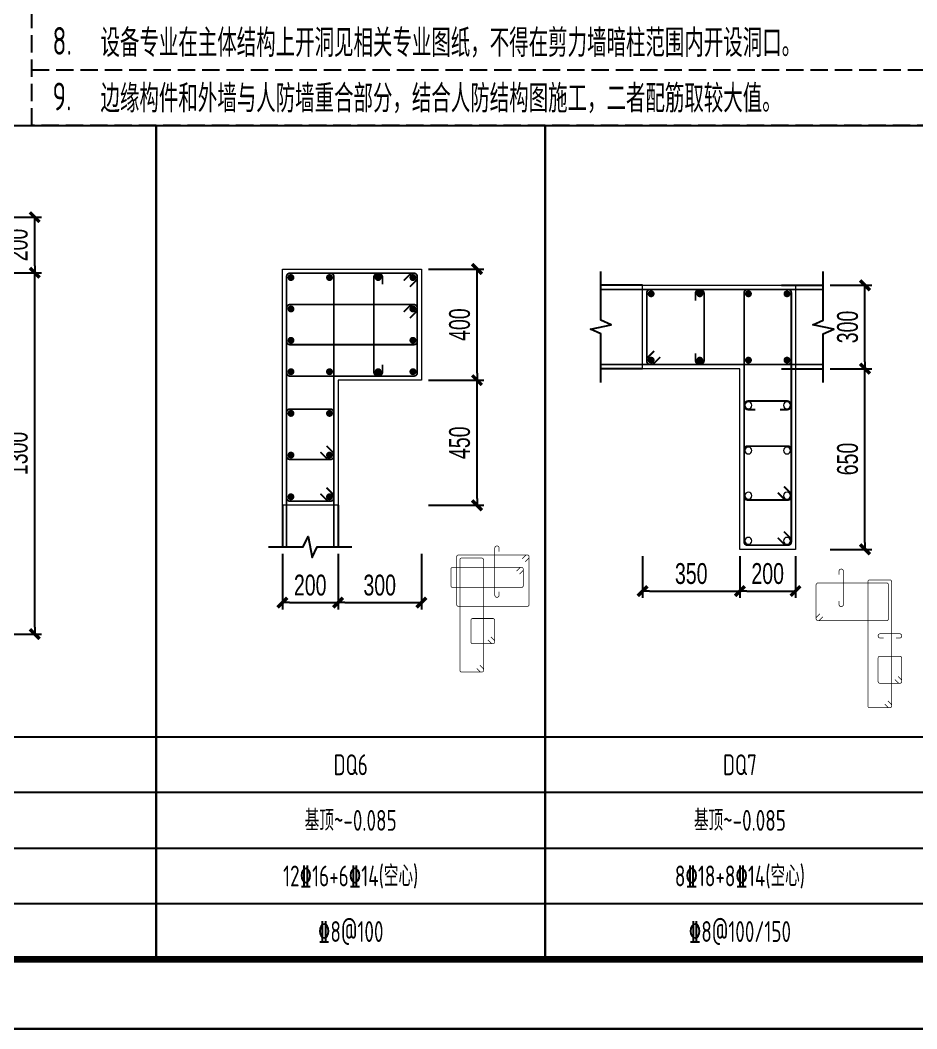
# Model space of a CAD drawing. Extents: x 393367 to 3005760, y 4998 to 826018.
# Drawn here: x 2402838 to 2415739, y 527962 to 542477 of the extents above; entities that cross this region are included whole.
import ezdxf
from ezdxf.enums import TextEntityAlignment as Align

# ---------------------------------------------------------------- set-up
doc = ezdxf.new("R2010")
doc.units = 0
doc.header["$LTSCALE"] = 1000
doc.linetypes.add('DASH', pattern=[0.35, 0.25, -0.1])
doc.layers.get('0').update_dxf_attribs({"linetype": 'CONTINUOUS'})
doc.layers.get('Defpoints').update_dxf_attribs({"linetype": 'CONTINUOUS'})
for name, color, linetype in [('-TK', 7, 'CONTINUOUS'), ('link-墙筋', 6, 'CONTINUOUS'), ('outline-pdx', 7, 'CONTINUOUS'), ('S-文字', 7, 'CONTINUOUS'), ('S-表格线', 54, 'CONTINUOUS'), ('TAB', 7, 'CONTINUOUS'), ('z-计算配筋', 7, 'CONTINUOUS'), ('z-详图标注', 3, 'CONTINUOUS')]:
    doc.layers.add(name, color=color, linetype=linetype)
for name, color, linetype, lineweight in [('link', 6, 'CONTINUOUS', 18), ('outline', 7, 'CONTINUOUS', 18), ('REIN', 1, 'CONTINUOUS', 18)]:
    doc.layers.add(name, color=color, linetype=linetype, lineweight=lineweight)
doc.layers.add('yichutu', color=7, linetype='CONTINUOUS', true_color=0xffffff, plot=False)
doc.styles.add('BW_Dim', font='Bweng.shx', dxfattribs={"width": 0.7, "bigfont": 'hztxt.shx'})
doc.styles.add('TSSD_Rein', font='Tssdeng.shx', dxfattribs={"width": 0.7, "bigfont": 'hztxt.shx'})
doc.dimstyles.new('Cyz_25_100', dxfattribs={"dimtxt": 300, "dimasz": 100, "dimexe": 100, "dimexo": 100, "dimgap": 100, "dimtad": 1, "dimdec": 0, "dimlfac": 0.25, "dimzin": 0, "dimdsep": 46, "dimtxsty": 'BW_Dim', "dimblk": '_bwk', "dimcen": 0, "dimclrt": 7, "dimadec": 0, "dimazin": 0, "dimtfac": 1, "dimtdec": 0, "dimtix": 1, "dimtmove": 2, "dimatfit": 0, "dimfxl": 1, "dimtolj": 1, "dimtzin": 0, "dimarcsym": 0})

# ---------------------------------------------------------------- blocks, each defined once
blk = doc.blocks.new('A1')
blk.add_lwpolyline([(0, 59400), (0, 0), (84100, 0), (84100, 59400)], close=True)
at = {"const_width": 100}
blk.add_lwpolyline([(2500, 58400), (2500, 1000), (83100, 1000), (83100, 58400)], close=True, dxfattribs=at)
blk = doc.blocks.new('_bwk')
blk.add_line((-1, 0), (0, 0))
at = {"const_width": 0.5}
blk.add_lwpolyline([(-0.7, -0.7), (0.7, 0.7)], dxfattribs=at)
blk = doc.blocks.new('*D2741')
at = {"layer": 'Defpoints', "color": 0}
for p in [(2402447, 538842), (2403047, 538842), (2402447, 533642)]:
    blk.add_point(p, dxfattribs=at)
at = {"layer": 'z-详图标注', "color": 0, "lineweight": -2}
for p, q in [((2402547, 538842), (2403147, 538842)), ((2403047, 533742), (2403047, 538742)), ((2402547, 533642), (2403147, 533642))]:
    blk.add_line(p, q, dxfattribs=at)
at = {"layer": 'z-详图标注', "color": 0, "lineweight": -2, "xscale": 100, "yscale": 100, "zscale": 100}
for p, rotation in [((2403047, 538842), 90), ((2403047, 533642), 270)]:
    blk.add_blockref('_bwk', p, dxfattribs=dict(at, rotation=rotation))
at = {"layer": 'z-详图标注', "color": 7, "insert": (2402797, 536242), "char_height": 300, "attachment_point": 5, "rotation": 90, "style": 'BW_Dim'}
blk.add_mtext('\\A1;1300', dxfattribs=at)
blk = doc.blocks.new('*D2742')
at = {"layer": 'Defpoints', "color": 0}
for p in [(2402447, 539642), (2403047, 539642), (2402447, 538842)]:
    blk.add_point(p, dxfattribs=at)
at = {"layer": 'z-详图标注', "color": 0, "lineweight": -2}
for p, q in [((2402547, 539642), (2403147, 539642)), ((2403047, 538942), (2403047, 539542)), ((2402547, 538842), (2403147, 538842))]:
    blk.add_line(p, q, dxfattribs=at)
at = {"layer": 'z-详图标注', "color": 0, "lineweight": -2, "xscale": 100, "yscale": 100, "zscale": 100}
for p, rotation in [((2403047, 539642), 90), ((2403047, 538842), 270)]:
    blk.add_blockref('_bwk', p, dxfattribs=dict(at, rotation=rotation))
at = {"layer": 'z-详图标注', "color": 7, "insert": (2402797, 539242), "char_height": 300, "attachment_point": 5, "rotation": 90, "style": 'BW_Dim'}
blk.add_mtext('\\A1;200', dxfattribs=at)
blk = doc.blocks.new('*D3611')
at = {"layer": 'Defpoints', "color": 0}
for p in [(2408611, 537296), (2409411, 537296), (2408611, 535496)]:
    blk.add_point(p, dxfattribs=at)
at = {"layer": 'z-详图标注', "color": 0, "lineweight": -2}
for p, q in [((2408711, 537296), (2409511, 537296)), ((2409411, 535596), (2409411, 537196)), ((2408711, 535496), (2409511, 535496))]:
    blk.add_line(p, q, dxfattribs=at)
at = {"layer": 'z-详图标注', "color": 0, "lineweight": -2, "xscale": 100, "yscale": 100, "zscale": 100}
for p, rotation in [((2409411, 537296), 90), ((2409411, 535496), 270)]:
    blk.add_blockref('_bwk', p, dxfattribs=dict(at, rotation=rotation))
at = {"layer": 'z-详图标注', "color": 7, "insert": (2409161, 536396), "char_height": 300, "attachment_point": 5, "rotation": 90, "style": 'BW_Dim'}
blk.add_mtext('\\A1;450', dxfattribs=at)
blk = doc.blocks.new('*D3612')
at = {"layer": 'Defpoints', "color": 0}
for p in [(2408611, 538896), (2409411, 538896), (2408611, 537296)]:
    blk.add_point(p, dxfattribs=at)
at = {"layer": 'z-详图标注', "color": 0, "lineweight": -2}
for p, q in [((2408711, 538896), (2409511, 538896)), ((2409411, 537396), (2409411, 538796)), ((2408711, 537296), (2409511, 537296))]:
    blk.add_line(p, q, dxfattribs=at)
at = {"layer": 'z-详图标注', "color": 0, "lineweight": -2, "xscale": 100, "yscale": 100, "zscale": 100}
for p, rotation in [((2409411, 538896), 90), ((2409411, 537296), 270)]:
    blk.add_blockref('_bwk', p, dxfattribs=dict(at, rotation=rotation))
at = {"layer": 'z-详图标注', "color": 7, "insert": (2409161, 538096), "char_height": 300, "attachment_point": 5, "rotation": 90, "style": 'BW_Dim'}
blk.add_mtext('\\A1;400', dxfattribs=at)
blk = doc.blocks.new('*D3613')
at = {"layer": 'Defpoints', "color": 0}
for p in [(2406611, 534896), (2407411, 534896), (2407411, 534096)]:
    blk.add_point(p, dxfattribs=at)
at = {"layer": 'z-详图标注', "color": 0, "lineweight": -2}
for p, q in [((2406611, 534796), (2406611, 533996)), ((2407411, 534796), (2407411, 533996)), ((2406711, 534096), (2407311, 534096))]:
    blk.add_line(p, q, dxfattribs=at)
at = {"layer": 'z-详图标注', "color": 0, "lineweight": -2, "xscale": 100, "yscale": 100, "zscale": 100, "rotation": 180}
blk.add_blockref('_bwk', (2406611, 534096), dxfattribs=at)
at = {"layer": 'z-详图标注', "color": 0, "lineweight": -2, "xscale": 100, "yscale": 100, "zscale": 100}
blk.add_blockref('_bwk', (2407411, 534096), dxfattribs=at)
at = {"layer": 'z-详图标注', "color": 7, "insert": (2407011, 534346), "char_height": 300, "attachment_point": 5, "style": 'BW_Dim'}
blk.add_mtext('\\A1;200', dxfattribs=at)
blk = doc.blocks.new('*D3614')
at = {"layer": 'Defpoints', "color": 0}
for p in [(2407411, 534896), (2408611, 534896), (2408611, 534096)]:
    blk.add_point(p, dxfattribs=at)
at = {"layer": 'z-详图标注', "color": 0, "lineweight": -2}
for p, q in [((2407411, 534796), (2407411, 533996)), ((2408611, 534796), (2408611, 533996)), ((2407511, 534096), (2408511, 534096))]:
    blk.add_line(p, q, dxfattribs=at)
at = {"layer": 'z-详图标注', "color": 0, "lineweight": -2, "xscale": 100, "yscale": 100, "zscale": 100, "rotation": 180}
blk.add_blockref('_bwk', (2407411, 534096), dxfattribs=at)
at = {"layer": 'z-详图标注', "color": 0, "lineweight": -2, "xscale": 100, "yscale": 100, "zscale": 100}
blk.add_blockref('_bwk', (2408611, 534096), dxfattribs=at)
at = {"layer": 'z-详图标注', "color": 7, "insert": (2408011, 534346), "char_height": 300, "attachment_point": 5, "style": 'BW_Dim'}
blk.add_mtext('\\A1;300', dxfattribs=at)
blk = doc.blocks.new('*D3615')
at = {"layer": 'Defpoints', "color": 0}
for p in [(2414393, 537462), (2414993, 537462), (2414393, 534862)]:
    blk.add_point(p, dxfattribs=at)
at = {"layer": 'z-详图标注', "color": 0, "lineweight": -2}
for p, q in [((2414493, 537462), (2415093, 537462)), ((2414993, 534962), (2414993, 537362)), ((2414493, 534862), (2415093, 534862))]:
    blk.add_line(p, q, dxfattribs=at)
at = {"layer": 'z-详图标注', "color": 0, "lineweight": -2, "xscale": 100, "yscale": 100, "zscale": 100}
for p, rotation in [((2414993, 537462), 90), ((2414993, 534862), 270)]:
    blk.add_blockref('_bwk', p, dxfattribs=dict(at, rotation=rotation))
at = {"layer": 'z-详图标注', "color": 7, "insert": (2414743, 536162), "char_height": 300, "attachment_point": 5, "rotation": 90, "style": 'BW_Dim'}
blk.add_mtext('\\A1;650', dxfattribs=at)
blk = doc.blocks.new('*D3616')
at = {"layer": 'Defpoints', "color": 0}
for p in [(2414393, 538662), (2414993, 538662), (2414393, 537462)]:
    blk.add_point(p, dxfattribs=at)
at = {"layer": 'z-详图标注', "color": 0, "lineweight": -2}
for p, q in [((2414493, 538662), (2415093, 538662)), ((2414993, 537562), (2414993, 538562)), ((2414493, 537462), (2415093, 537462))]:
    blk.add_line(p, q, dxfattribs=at)
at = {"layer": 'z-详图标注', "color": 0, "lineweight": -2, "xscale": 100, "yscale": 100, "zscale": 100}
for p, rotation in [((2414993, 538662), 90), ((2414993, 537462), 270)]:
    blk.add_blockref('_bwk', p, dxfattribs=dict(at, rotation=rotation))
at = {"layer": 'z-详图标注', "color": 7, "insert": (2414743, 538062), "char_height": 300, "attachment_point": 5, "rotation": 90, "style": 'BW_Dim'}
blk.add_mtext('\\A1;300', dxfattribs=at)
blk = doc.blocks.new('*D3617')
at = {"layer": 'Defpoints', "color": 0}
for p in [(2411793, 534862), (2413193, 534862), (2413193, 534262)]:
    blk.add_point(p, dxfattribs=at)
at = {"layer": 'z-详图标注', "color": 0, "lineweight": -2}
for p, q in [((2411793, 534762), (2411793, 534162)), ((2413193, 534762), (2413193, 534162)), ((2411893, 534262), (2413093, 534262))]:
    blk.add_line(p, q, dxfattribs=at)
at = {"layer": 'z-详图标注', "color": 0, "lineweight": -2, "xscale": 100, "yscale": 100, "zscale": 100, "rotation": 180}
blk.add_blockref('_bwk', (2411793, 534262), dxfattribs=at)
at = {"layer": 'z-详图标注', "color": 0, "lineweight": -2, "xscale": 100, "yscale": 100, "zscale": 100}
blk.add_blockref('_bwk', (2413193, 534262), dxfattribs=at)
at = {"layer": 'z-详图标注', "color": 7, "insert": (2412493, 534512), "char_height": 300, "attachment_point": 5, "style": 'BW_Dim'}
blk.add_mtext('\\A1;350', dxfattribs=at)
blk = doc.blocks.new('*D3618')
at = {"layer": 'Defpoints', "color": 0}
for p in [(2413193, 534862), (2413993, 534862), (2413993, 534262)]:
    blk.add_point(p, dxfattribs=at)
at = {"layer": 'z-详图标注', "color": 0, "lineweight": -2}
for p, q in [((2413193, 534762), (2413193, 534162)), ((2413993, 534762), (2413993, 534162)), ((2413293, 534262), (2413893, 534262))]:
    blk.add_line(p, q, dxfattribs=at)
at = {"layer": 'z-详图标注', "color": 0, "lineweight": -2, "xscale": 100, "yscale": 100, "zscale": 100, "rotation": 180}
blk.add_blockref('_bwk', (2413193, 534262), dxfattribs=at)
at = {"layer": 'z-详图标注', "color": 0, "lineweight": -2, "xscale": 100, "yscale": 100, "zscale": 100}
blk.add_blockref('_bwk', (2413993, 534262), dxfattribs=at)
at = {"layer": 'z-详图标注', "color": 7, "insert": (2413593, 534512), "char_height": 300, "attachment_point": 5, "style": 'BW_Dim'}
blk.add_mtext('\\A1;200', dxfattribs=at)
blk = doc.blocks.new('yct-841-594-84100-59400-100-1000')
at = {"layer": 'yichutu', "color": 7, "true_color": 0xffffff}
blk.add_lwpolyline([(0, 0), (0, 59400), (84100, 59400), (84100, 0)], close=True, dxfattribs=at)

msp = doc.modelspace()

# ---------------------------------------------------------------- linework, layer by layer
at = {"layer": '-TK'}
msp.add_line((2342393.38356, 527962.12225), (2415993.38356, 527962.12225), dxfattribs=at)
at = {"layer": 'link', "color": 1}
for points, const_width in [([(2408445.37759, 538641.5885), (2408537.30147, 538733.51238, 0.1989123674), (2408551.36035, 538767.45351), (2408551.36035, 538787.9596, 0.4142135624), (2408503.36035, 538835.9596), (2406719.36035, 538835.9596, 0.4142135624), (2406671.36035, 538787.9596), (2406671.36035, 537403.9596, 0.4142135624), (2406719.36035, 537355.9596), (2408503.36035, 537355.9596, 0.4142135624), (2408551.36035, 537403.9596), (2408551.36035, 538787.9596, 0.4142135624), (2408503.36035, 538835.9596), (2408482.85425, 538835.9596, 0.1989123674), (2408448.91312, 538821.90073), (2408356.98924, 538729.97685)], 25), ([(2407156.98925, 535661.93997), (2407248.91313, 535570.01609, 0.1989123674), (2407282.85425, 535555.95722), (2407303.36035, 535555.95722, 0.4142135624), (2407351.36035, 535603.95722), (2407351.36035, 538787.9596, 0.4142135624), (2407303.36035, 538835.9596), (2406719.36035, 538835.9596, 0.4142135624), (2406671.36035, 538787.9596), (2406671.36035, 535603.95722, 0.4142135624), (2406719.36035, 535555.95722), (2407303.36035, 535555.95722, 0.4142135624), (2407351.36035, 535603.95722), (2407351.36035, 535624.46331, 0.1989123674), (2407337.30148, 535658.40444), (2407245.37759, 535750.32832)], 25), ([(2411959.36631, 537716.49455), (2411867.44243, 537624.57066, 0.1989123674), (2411853.38356, 537590.62954), (2411853.38356, 537570.12344, 0.4142135624), (2411901.38356, 537522.12344), (2413885.38355, 537522.12344, 0.4142135624), (2413933.38355, 537570.12344), (2413933.38355, 538554.12344, 0.4142135624), (2413885.38355, 538602.12344), (2411901.38356, 538602.12344, 0.4142135624), (2411853.38356, 538554.12344), (2411853.38356, 537570.12344, 0.4142135624), (2411901.38356, 537522.12344), (2411921.88965, 537522.12344, 0.1989123674), (2411955.83078, 537536.18232), (2412047.75466, 537628.1062)], 25), ([(2413739.01245, 535028.10381), (2413830.93633, 534936.17993, 0.1989123674), (2413864.87746, 534922.12105), (2413885.38355, 534922.12105, 0.4142135624), (2413933.38355, 534970.12105), (2413933.38355, 538554.12344, 0.4142135624), (2413885.38355, 538602.12344), (2413301.38355, 538602.12344, 0.4142135624), (2413253.38355, 538554.12344), (2413253.38355, 534970.12105, 0.4142135624), (2413301.38355, 534922.12105), (2413885.38355, 534922.12105, 0.4142135624), (2413933.38355, 534970.12105), (2413933.38355, 534990.62715, 0.1989123674), (2413919.32468, 535024.56828), (2413827.4008, 535116.49216)], 25), ([(2410106.74179, 534684.18554), (2410152.70373, 534730.14748, 0.1989123674), (2410159.73317, 534747.11804), (2410159.73317, 534757.37109, 0.4142135624), (2410135.73317, 534781.37109), (2409143.73317, 534781.37109, 0.4142135624), (2409119.73317, 534757.37109), (2409119.73317, 534065.37109, 0.4142135624), (2409143.73317, 534041.37109), (2410135.73317, 534041.37109, 0.4142135624), (2410159.73317, 534065.37109), (2410159.73317, 534757.37109, 0.4142135624), (2410135.73317, 534781.37109), (2410125.48012, 534781.37109, 0.1989123674), (2410108.50956, 534774.34165), (2410062.54762, 534728.37971)], 10), ([(2409407.54762, 533149.36127), (2409453.50956, 533103.39933, 0.1989123674), (2409470.48012, 533096.36989), (2409480.73317, 533096.36989, 0.4142135624), (2409504.73317, 533120.36989), (2409504.73317, 534712.37109, 0.4142135624), (2409480.73317, 534736.37109), (2409188.73317, 534736.37109, 0.4142135624), (2409164.73317, 534712.37109), (2409164.73317, 533120.36989, 0.4142135624), (2409188.73317, 533096.36989), (2409480.73317, 533096.36989, 0.4142135624), (2409504.73317, 533120.36989), (2409504.73317, 533130.62294, 0.1989123674), (2409497.70373, 533147.5935), (2409451.74179, 533193.55545)], 10), ([(2414343.1708, 533934.57678), (2414297.20886, 533888.61484, 0.1989123674), (2414290.17942, 533871.64428), (2414290.17942, 533861.39123, 0.4142135624), (2414314.17942, 533837.39123), (2415306.17942, 533837.39123, 0.4142135624), (2415330.17942, 533861.39123), (2415330.17942, 534353.39123, 0.4142135624), (2415306.17942, 534377.39123), (2414314.17942, 534377.39123, 0.4142135624), (2414290.17942, 534353.39123), (2414290.17942, 533861.39123, 0.4142135624), (2414314.17942, 533837.39123), (2414324.43247, 533837.39123, 0.1989123674), (2414341.40304, 533844.42066), (2414387.36498, 533890.38261)], 10), ([(2415277.99387, 532635.38141), (2415323.95581, 532589.41947, 0.1989123674), (2415340.92637, 532582.39003), (2415351.17942, 532582.39003, 0.4142135624), (2415375.17942, 532606.39003), (2415375.17942, 534398.39123, 0.4142135624), (2415351.17942, 534422.39123), (2415059.17942, 534422.39123, 0.4142135624), (2415035.17942, 534398.39123), (2415035.17942, 532606.39003, 0.4142135624), (2415059.17942, 532582.39003), (2415351.17942, 532582.39003, 0.4142135624), (2415375.17942, 532606.39003), (2415375.17942, 532616.64308, 0.1989123674), (2415368.14999, 532633.61364), (2415322.18804, 532679.57559)], 10)]:
    msp.add_lwpolyline(points, format="xyb", dxfattribs=dict(at, const_width=const_width))
at = {"layer": 'link'}
for points, const_width in [([(2408051.36035, 537518.4596), (2408051.36035, 537418.4596, -1), (2407926.36035, 537418.4596), (2407926.36035, 538773.4596, -1), (2408051.36035, 538773.4596), (2408051.36035, 538673.4596)], 25), ([(2412553.38356, 538439.62344), (2412553.38356, 538539.62344, -1), (2412678.38356, 538539.62344), (2412678.38356, 537584.62344, -1), (2412553.38356, 537584.62344), (2412553.38356, 537684.62344)], 25), ([(2408445.37759, 538189.92183), (2408537.30147, 538281.84572, 0.1989123674), (2408551.36035, 538315.78684), (2408551.36035, 538336.29294, 0.4142135624), (2408503.36035, 538384.29294), (2406719.36035, 538384.29294, 0.4142135624), (2406671.36035, 538336.29294), (2406671.36035, 537855.62627, 0.4142135624), (2406719.36035, 537807.62627), (2408503.36035, 537807.62627, 0.4142135624), (2408551.36035, 537855.62627), (2408551.36035, 538336.29294, 0.4142135624), (2408503.36035, 538384.29294), (2408482.85425, 538384.29294, 0.1989123674), (2408448.91312, 538370.23406), (2408356.98924, 538278.31018)], 25), ([(2413415.88355, 536872.12285), (2413315.88355, 536872.12285, -1), (2413315.88355, 536997.12285), (2413870.88355, 536997.12285, -1), (2413870.88355, 536872.12285), (2413770.88355, 536872.12285)], 25), ([(2407245.37759, 536350.32912), (2407337.30148, 536258.40523, -0.1989123674), (2407351.36035, 536224.46411), (2407351.36035, 536203.95801, -0.4142135624), (2407303.36035, 536155.95801), (2406719.36035, 536155.95801, -0.4142135624), (2406671.36035, 536203.95801), (2406671.36035, 536832.95881, -0.4142135624), (2406719.36035, 536880.95881), (2407303.36035, 536880.95881, -0.4142135624), (2407351.36035, 536832.95881), (2407351.36035, 536203.95801, -0.4142135624), (2407303.36035, 536155.95801), (2407282.85425, 536155.95801, -0.1989123674), (2407248.91313, 536170.01689), (2407156.98925, 536261.94077)], 25), ([(2413827.4008, 535766.49276), (2413919.32468, 535674.56887, -0.1989123674), (2413933.38355, 535640.62775), (2413933.38355, 535620.12165, -0.4142135624), (2413885.38355, 535572.12165), (2413301.38355, 535572.12165, -0.4142135624), (2413253.38355, 535620.12165), (2413253.38355, 536299.12225, -0.4142135624), (2413301.38355, 536347.12225), (2413885.38355, 536347.12225, -0.4142135624), (2413933.38355, 536299.12225), (2413933.38355, 535620.12165, -0.4142135624), (2413885.38355, 535572.12165), (2413864.87746, 535572.12165, -0.1989123674), (2413830.93633, 535586.18053), (2413739.01245, 535678.10441)], 25), ([(2409729.39993, 534252.85759), (2409729.39993, 534202.85759, -1), (2409666.89993, 534202.85759), (2409666.89993, 534880.35759, -1), (2409729.39993, 534880.35759), (2409729.39993, 534830.35759)], 10), ([(2410022.80638, 534505.17717), (2410068.76832, 534551.13911, 0.1989123674), (2410075.79776, 534568.10967), (2410075.79776, 534578.36272, 0.4142135624), (2410051.79776, 534602.36272), (2409059.79776, 534602.36272, 0.4142135624), (2409035.79776, 534578.36272), (2409035.79776, 534338.02939, 0.4142135624), (2409059.79776, 534314.02939), (2410051.79776, 534314.02939, 0.4142135624), (2410075.79776, 534338.02939), (2410075.79776, 534578.36272, 0.4142135624), (2410051.79776, 534602.36272), (2410041.54471, 534602.36272, 0.1989123674), (2410024.57415, 534595.33328), (2409978.61221, 534549.37134)], 10), ([(2414619.96991, 534496.96287), (2414619.96991, 534546.96287, -1), (2414682.46991, 534546.96287), (2414682.46991, 534069.46287, -1), (2414619.96991, 534069.46287), (2414619.96991, 534119.46287)], 10), ([(2409611.31326, 533601.75643), (2409657.2752, 533555.79449, -0.1989123674), (2409664.30464, 533538.82393), (2409664.30464, 533528.57088, -0.4142135624), (2409640.30464, 533504.57088), (2409348.30464, 533504.57088, -0.4142135624), (2409324.30464, 533528.57088), (2409324.30464, 533843.07128, -0.4142135624), (2409348.30464, 533867.07128), (2409640.30464, 533867.07128, -0.4142135624), (2409664.30464, 533843.07128), (2409664.30464, 533528.57088, -0.4142135624), (2409640.30464, 533504.57088), (2409630.05159, 533504.57088, -0.1989123674), (2409613.08103, 533511.60032), (2409567.11909, 533557.56226)], 10), ([(2415263.39407, 533585.32138), (2415213.39407, 533585.32138, -1), (2415213.39407, 533647.82138), (2415490.89407, 533647.82138, -1), (2415490.89407, 533585.32138), (2415440.89407, 533585.32138)], 10), ([(2415469.15269, 533032.50633), (2415515.11463, 532986.54439, -0.1989123674), (2415522.14407, 532969.57383), (2415522.14407, 532959.32078, -0.4142135624), (2415498.14407, 532935.32078), (2415206.14407, 532935.32078, -0.4142135624), (2415182.14407, 532959.32078), (2415182.14407, 533298.82108, -0.4142135624), (2415206.14407, 533322.82108), (2415498.14407, 533322.82108, -0.4142135624), (2415522.14407, 533298.82108), (2415522.14407, 532959.32078, -0.4142135624), (2415498.14407, 532935.32078), (2415487.89102, 532935.32078, -0.1989123674), (2415470.92046, 532942.35022), (2415424.95852, 532988.31216)], 10)]:
    msp.add_lwpolyline(points, format="xyb", dxfattribs=dict(at, const_width=const_width))
at = {"layer": 'link-墙筋', "const_width": 25}
for points in [[(2411958.38356, 538602.12344), (2411193.38356, 538602.12344)], [(2413627.99686, 538602.12344), (2414392.99686, 538602.12344)], [(2411958.38356, 537522.12344), (2411193.38356, 537522.12344)], [(2413627.99686, 537522.12344), (2414392.99686, 537522.12344)], [(2406671.36035, 535660.95722), (2406671.36035, 534895.95722)], [(2407351.36035, 535660.95722), (2407351.36035, 534895.95722)]]:
    msp.add_lwpolyline(points, dxfattribs=at)
at = {"layer": 'outline'}
for points in [[(2406611.36035, 538895.9596), (2408611.36035, 538895.9596), (2408611.36035, 537295.9596), (2407411.36035, 537295.9596), (2407411.36035, 535495.95722), (2406611.36035, 535495.95722), (2406611.36035, 538895.9596)], [(2413193.38355, 537462.12344), (2411793.38356, 537462.12344), (2411793.38356, 538662.12344), (2413993.38355, 538662.12344), (2413993.38355, 534862.12105), (2413193.38355, 534862.12105)]]:
    msp.add_lwpolyline(points, close=True, dxfattribs=at)
at = {"layer": 'outline-pdx'}
for points in [[(2411193.38356, 537262.12344), (2411193.38356, 537962.12344), (2411043.38356, 538032.12344), (2411343.38356, 538092.12344), (2411193.38356, 538162.12344), (2411193.38356, 538862.12344)], [(2414392.99686, 537262.12344), (2414392.99686, 537962.12344), (2414542.99686, 538032.12344), (2414242.99686, 538092.12344), (2414392.99686, 538162.12344), (2414392.99686, 538862.12344)], [(2411793.38356, 538662.12344), (2411193.38356, 538662.12344)], [(2413792.99686, 538662.12344), (2414392.99686, 538662.12344)], [(2411793.38356, 537462.12344), (2411193.38356, 537462.12344)], [(2413792.99686, 537462.12344), (2414392.99686, 537462.12344)], [(2406611.36035, 535495.95722), (2406611.36035, 534895.95722)], [(2407411.36035, 535495.95722), (2407411.36035, 534895.95722)], [(2406411.36035, 534895.95722), (2406911.36035, 534895.95722), (2406981.36035, 535045.95722), (2407041.36035, 534745.95722), (2407111.36035, 534895.95722), (2407611.36035, 534895.95722)]]:
    msp.add_lwpolyline(points, dxfattribs=at)
at = {"layer": 'REIN', "const_width": 50}
for points in [[(2406708.86035, 538773.4596, 1), (2406758.86035, 538773.4596, 1)], [(2407263.86035, 538773.4596, 1), (2407313.86035, 538773.4596, 1)], [(2407963.86035, 538773.4596, 1), (2408013.86035, 538773.4596, 1)], [(2408463.86035, 538773.4596, 1), (2408513.86035, 538773.4596, 1)], [(2411890.88356, 538539.62344, 1), (2411940.88356, 538539.62344, 1)], [(2412590.88356, 538539.62344, 1), (2412640.88356, 538539.62344, 1)], [(2413290.88355, 538539.62344, 1), (2413340.88355, 538539.62344, 1)], [(2413845.88355, 538539.62344, 1), (2413895.88355, 538539.62344, 1)], [(2406708.86035, 538321.79294, 1), (2406758.86035, 538321.79294, 1)], [(2408463.86035, 538321.79294, 1), (2408513.86035, 538321.79294, 1)], [(2406708.86035, 537870.12627, 1), (2406758.86035, 537870.12627, 1)], [(2408463.86035, 537870.12627, 1), (2408513.86035, 537870.12627, 1)], [(2411890.88356, 537584.62344, 1), (2411940.88356, 537584.62344, 1)], [(2412590.88356, 537584.62344, 1), (2412640.88356, 537584.62344, 1)], [(2413290.88355, 537584.62344, 1), (2413340.88355, 537584.62344, 1)], [(2413845.88355, 537584.62344, 1), (2413895.88355, 537584.62344, 1)], [(2406708.86035, 537418.4596, 1), (2406758.86035, 537418.4596, 1)], [(2407263.86035, 537418.4596, 1), (2407313.86035, 537418.4596, 1)], [(2407963.86035, 537418.4596, 1), (2408013.86035, 537418.4596, 1)], [(2408463.86035, 537418.4596, 1), (2408513.86035, 537418.4596, 1)], [(2406708.86035, 536818.45881, 1), (2406758.86035, 536818.45881, 1)], [(2407263.86035, 536818.45881, 1), (2407313.86035, 536818.45881, 1)], [(2406708.86035, 536218.45801, 1), (2406758.86035, 536218.45801, 1)], [(2407263.86035, 536218.45801, 1), (2407313.86035, 536218.45801, 1)], [(2406708.86035, 535618.45722, 1), (2406758.86035, 535618.45722, 1)], [(2407263.86035, 535618.45722, 1), (2407313.86035, 535618.45722, 1)]]:
    msp.add_lwpolyline(points, format="xyb", close=True, dxfattribs=at)
at = {"layer": 'REIN'}
for points in [[(2413265.88355, 536934.62285, 1), (2413365.88355, 536934.62285, 1)], [(2413820.88355, 536934.62285, 1), (2413920.88355, 536934.62285, 1)], [(2413265.88355, 536284.62225, 1), (2413365.88355, 536284.62225, 1)], [(2413820.88355, 536284.62225, 1), (2413920.88355, 536284.62225, 1)], [(2413265.88355, 535634.62165, 1), (2413365.88355, 535634.62165, 1)], [(2413820.88355, 535634.62165, 1), (2413920.88355, 535634.62165, 1)], [(2413265.88355, 534984.62105, 1), (2413365.88355, 534984.62105, 1)], [(2413820.88355, 534984.62105, 1), (2413920.88355, 534984.62105, 1)]]:
    msp.add_lwpolyline(points, format="xyb", close=True, dxfattribs=at)
at = {"layer": 'S-表格线', "linetype": 'DASH'}
for p, q in [((2403007.18445, 541762.12225), (2415993.3745, 541762.12225)), ((2403007.18445, 540962.12225), (2415993.3745, 540962.12225))]:
    msp.add_line(p, q, dxfattribs=at)
for points in [[(2415993.38356, 540962.12225), (2403007.18442, 540962.12225), (2403007.18445, 551362.12225), (2415993.3745, 551362.12225)], [(2415993.3745, 540962.12225), (2403007.18442, 540962.12147), (2403007.18445, 550562.12225), (2415993.3745, 550562.12225)]]:
    msp.add_lwpolyline(points, close=True, dxfattribs=at)
at = {"layer": 'TAB'}
for points in [[(2399193.38356, 528962.12225), (2399193.38356, 540962.12225), (2404793.38356, 540962.12225), (2404793.38356, 528962.12225), (2399193.38356, 528962.12225), (2399193.38356, 532162.12225), (2404793.38356, 532162.12225), (2404793.38356, 531362.12225), (2399193.38356, 531362.12225), (2399193.38356, 530562.12225), (2404793.38356, 530562.12225), (2404793.38356, 529762.12225), (2399193.38356, 529762.12225), (2399193.38356, 528962.12225)], [(2404793.38356, 528962.12225), (2404793.38356, 540962.12225), (2410393.38356, 540962.12225), (2410393.38356, 528962.12225), (2404793.38356, 528962.12225), (2404793.38356, 532162.12225), (2410393.38356, 532162.12225), (2410393.38356, 531362.12225), (2404793.38356, 531362.12225), (2404793.38356, 530562.12225), (2410393.38356, 530562.12225), (2410393.38356, 529762.12225), (2404793.38356, 529762.12225), (2404793.38356, 528962.12225)], [(2410393.38356, 528962.12225), (2410393.38356, 540962.12225), (2415993.38356, 540962.12225), (2415993.38356, 528962.12225), (2410393.38356, 528962.12225), (2410393.38356, 532162.12225), (2415993.38356, 532162.12225), (2415993.38356, 531362.12225), (2410393.38356, 531362.12225), (2410393.38356, 530562.12225), (2415993.38356, 530562.12225), (2415993.38356, 529762.12225), (2410393.38356, 529762.12225), (2410393.38356, 528962.12225)]]:
    msp.add_lwpolyline(points, dxfattribs=at)

# ---------------------------------------------------------------- block references
at = {"layer": '-TK'}
msp.add_blockref('A1', (2339893.38356, 527962.12225), dxfattribs=at)
at = {"layer": 'yichutu'}
msp.add_blockref('yct-841-594-84100-59400-100-1000', (2339893.38356, 527962.12225), dxfattribs=at)

# ---------------------------------------------------------------- texts
at = {"layer": 'S-文字', "style": 'TSSD_Rein', "width": 0.7}
for s, p in [('8.', (2403302.8006, 541979.22163)), ('设备专业在主体结构上开洞见相关专业图纸，不得在剪力墙暗柱范围内开设洞口。', (2403993.96504, 541948.81316)), ('9.', (2403302.80115, 541179.22086))]:
    msp.add_text(s, height=400, dxfattribs=at).set_placement(p)
at = {"layer": 'S-文字', "color": 1, "style": 'TSSD_Rein', "width": 0.7}
msp.add_text('边缘构件和外墙与人防墙重合部分，结合人防结构图施工，二者配筋取较大值。', height=400, dxfattribs=at).set_placement((2403993.96559, 541148.81238))
at = {"layer": 'z-计算配筋', "style": 'TSSD_Rein', "width": 0.7}
for s, p in [('DQ6', (2407593.38356, 531762.12225)), ('DQ7', (2413193.38356, 531762.12225)), ('基顶~-0.085', (2407593.38356, 530962.12225)), ('基顶~-0.085', (2413193.38356, 530962.12225)), ('12%%13216+6%%13214(空心)', (2407593.38356, 530162.12225)), ('8%%13218+8%%13214(空心)', (2413193.38356, 530162.12225)), ('%%1328@100', (2407593.38356, 529362.12225)), ('%%1328@100/150', (2413193.38356, 529362.12225))]:
    msp.add_text(s, height=300, dxfattribs=at).set_placement(p, align=Align.MIDDLE_CENTER)

# ---------------------------------------------------------------- dimensions: what is measured, and where the dimension line sits
at = {"layer": 'z-详图标注'}
for base, p1, p2, picture, middle in [((2403047.2537, 539641.74874), (2402447.2537, 538841.74874), (2402447.2537, 539641.74874), '*D2742', (2402797.2537, 539241.74874)), ((2409411.36035, 538895.9596), (2408611.36035, 537295.9596), (2408611.36035, 538895.9596), '*D3612', (2409161.36035, 538095.9596)), ((2403047.2537, 538841.74874), (2402447.2537, 533641.746), (2402447.2537, 538841.74874), '*D2741', (2402797.2537, 536241.74737)), ((2414992.99686, 538662.12344), (2414392.99686, 537462.12344), (2414392.99686, 538662.12344), '*D3616', (2414742.99686, 538062.12344)), ((2414992.99686, 537462.12344), (2414392.99686, 534862.12105), (2414392.99686, 537462.12344), '*D3615', (2414742.99686, 536162.12225)), ((2409411.36035, 537295.9596), (2408611.36035, 535495.95722), (2408611.36035, 537295.9596), '*D3611', (2409161.36035, 536395.95841))]:
    dim = msp.add_linear_dim(base=base, p1=p1, p2=p2, angle=90, dimstyle='Cyz_25_100', dxfattribs=at)
    dim.commit()
    dim.dimension.update_dxf_attribs({"geometry": picture, "text_midpoint": middle})
for base, p1, p2, picture, middle in [((2407411.36035, 534095.95722), (2406611.36035, 534895.95722), (2407411.36035, 534895.95722), '*D3613', (2407011.36035, 534345.95722)), ((2408611.36035, 534095.95722), (2407411.36035, 534895.95722), (2408611.36035, 534895.95722), '*D3614', (2408011.36035, 534345.95722)), ((2413193.38355, 534262.12105), (2411793.38356, 534862.12105), (2413193.38355, 534862.12105), '*D3617', (2412493.38356, 534512.12105)), ((2413993.38355, 534262.12105), (2413193.38355, 534862.12105), (2413993.38355, 534862.12105), '*D3618', (2413593.38355, 534512.12105))]:
    dim = msp.add_linear_dim(base=base, p1=p1, p2=p2, dimstyle='Cyz_25_100', dxfattribs=at)
    dim.commit()
    dim.dimension.update_dxf_attribs({"geometry": picture, "text_midpoint": middle})

doc.saveas('drawing.dxf')
